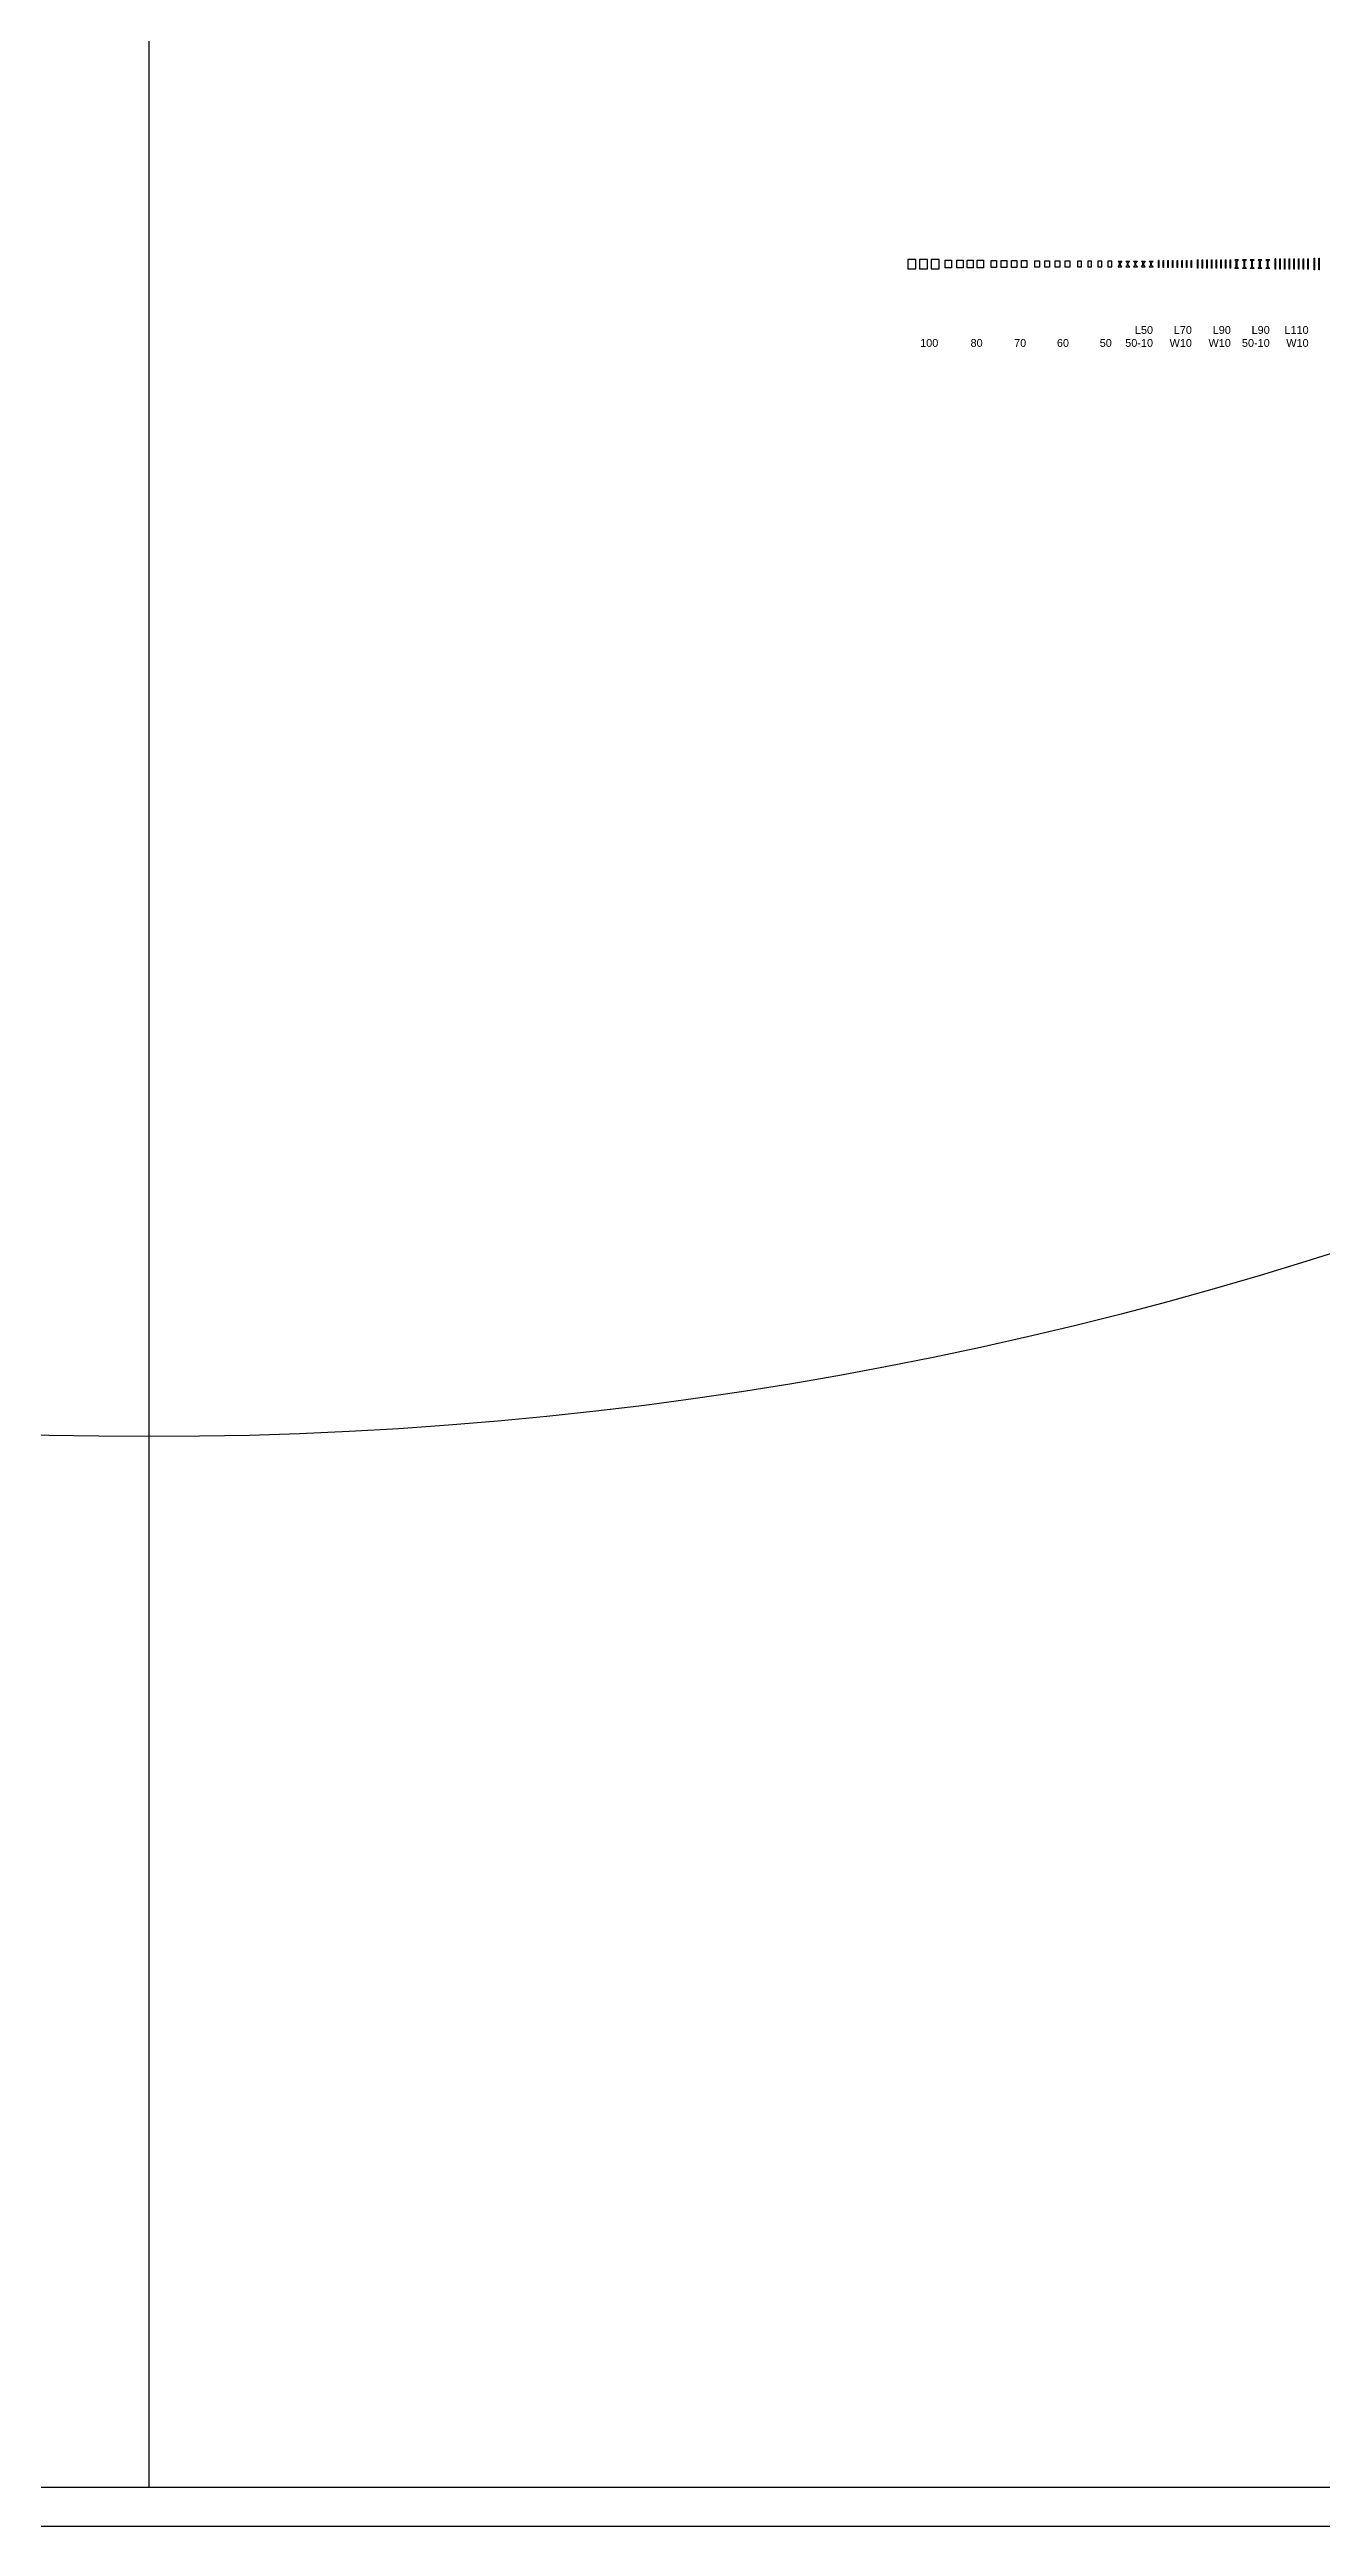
# Model space of a CAD drawing. Header units: millimetres. Extents: x 1000 to 444771, y -11148 to 590229.
# Drawn here: x 213720 to 230069, y 447000 to 478818 of the extents above; entities that cross this region are included whole.
import ezdxf

# ---------------------------------------------------------------- set-up
doc = ezdxf.new("R2010")
doc.units = ezdxf.units.MM
doc.layers.add('CLEAR', color=140, linetype='Continuous')
doc.layers.add('MASK', color=20, linetype='Continuous')
doc.styles.get("Standard").update_dxf_attribs({"font": 'arial.ttf'})

msp = doc.modelspace()

# ---------------------------------------------------------------- linework, layer by layer
msp.add_line((215000, 447500), (215000, 574500))
msp.add_circle((215000, 511000), 50000)
at = {"layer": 'CLEAR'}
for p, q in [((224854, 476123), (224754, 476123)), ((224754, 476123), (224754, 476003)), ((224854, 476003), (224854, 476123)), ((225004, 476123), (224904, 476123)), ((224904, 476123), (224904, 476003)), ((225004, 476003), (225004, 476123)), ((225154, 476123), (225054, 476123)), ((225054, 476123), (225054, 476003)), ((225154, 476003), (225154, 476123)), ((225232, 476013), (225232, 476113)), ((225232, 476113), (225312, 476113)), ((225312, 476013), (225232, 476013)), ((225312, 476113), (225312, 476013)), ((225384, 476013), (225384, 476113)), ((225384, 476113), (225464, 476113)), ((225384, 476013), (225384, 476113)), ((225384, 476113), (225464, 476113)), ((225464, 476013), (225384, 476013)), ((225464, 476013), (225384, 476013)), ((225464, 476113), (225464, 476013)), ((225464, 476113), (225464, 476013)), ((225514, 476013), (225514, 476113)), ((225514, 476113), (225594, 476113)), ((225594, 476013), (225514, 476013)), ((225594, 476113), (225594, 476013)), ((225644, 476013), (225644, 476113)), ((225644, 476113), (225724, 476113)), ((225644, 476013), (225644, 476113)), ((225644, 476113), (225724, 476113)), ((225724, 476013), (225644, 476013)), ((225724, 476013), (225644, 476013)), ((225724, 476113), (225724, 476013)), ((225724, 476113), (225724, 476013)), ((225824, 476018), (225824, 476108)), ((225824, 476108), (225894, 476108)), ((225894, 476018), (225824, 476018)), ((225894, 476108), (225894, 476018)), ((225954, 476018), (225954, 476108)), ((225954, 476108), (226024, 476108)), ((226024, 476018), (225954, 476018)), ((226024, 476108), (226024, 476018)), ((226084, 476018), (226084, 476108)), ((226084, 476108), (226154, 476108)), ((226154, 476018), (226084, 476018)), ((226154, 476108), (226154, 476018)), ((226214, 476018), (226214, 476108)), ((226214, 476108), (226284, 476108)), ((226284, 476018), (226214, 476018)), ((226284, 476108), (226284, 476018)), ((226384, 476023), (226384, 476103)), ((226384, 476103), (226444, 476103)), ((226444, 476023), (226384, 476023)), ((226444, 476103), (226444, 476023)), ((226514, 476023), (226514, 476103)), ((226514, 476103), (226574, 476103)), ((226574, 476023), (226514, 476023)), ((226574, 476103), (226574, 476023)), ((226644, 476023), (226644, 476103)), ((226644, 476103), (226704, 476103)), ((226704, 476023), (226644, 476023)), ((226704, 476103), (226704, 476023)), ((226774, 476023), (226774, 476103)), ((226774, 476103), (226834, 476103)), ((226834, 476023), (226774, 476023)), ((226834, 476103), (226834, 476023)), ((226934, 476098), (226934, 476028)), ((226984, 476098), (226934, 476098)), ((226934, 476028), (226984, 476028)), ((226984, 476028), (226984, 476098)), ((227064, 476098), (227064, 476028)), ((227114, 476098), (227064, 476098)), ((227064, 476028), (227114, 476028)), ((227114, 476028), (227114, 476098)), ((227194, 476098), (227194, 476028)), ((227244, 476098), (227194, 476098)), ((227194, 476028), (227244, 476028)), ((227244, 476028), (227244, 476098)), ((227324, 476098), (227324, 476028)), ((227374, 476098), (227324, 476098)), ((227324, 476028), (227374, 476028)), ((227374, 476028), (227374, 476098)), ((227454, 476098), (227474, 476078)), ((227454, 476098), (227504, 476098)), ((227454, 476028), (227474, 476048)), ((227454, 476028), (227504, 476028)), ((227474, 476048), (227474, 476078)), ((227504, 476098), (227484, 476078)), ((227484, 476048), (227484, 476078)), ((227504, 476028), (227484, 476048)), ((227554, 476098), (227574, 476078)), ((227554, 476098), (227604, 476098)), ((227554, 476028), (227574, 476048)), ((227554, 476028), (227604, 476028)), ((227574, 476048), (227574, 476078)), ((227604, 476098), (227584, 476078)), ((227584, 476048), (227584, 476078)), ((227604, 476028), (227584, 476048)), ((227654, 476098), (227674, 476078)), ((227654, 476098), (227704, 476098)), ((227654, 476028), (227674, 476048)), ((227654, 476028), (227704, 476028)), ((227674, 476048), (227674, 476078)), ((227704, 476098), (227684, 476078)), ((227684, 476048), (227684, 476078)), ((227704, 476028), (227684, 476048)), ((227754, 476098), (227774, 476078)), ((227754, 476098), (227804, 476098)), ((227754, 476028), (227774, 476048)), ((227754, 476028), (227804, 476028)), ((227774, 476048), (227774, 476078)), ((227804, 476098), (227784, 476078)), ((227784, 476048), (227784, 476078)), ((227804, 476028), (227784, 476048)), ((227854, 476098), (227874, 476078)), ((227854, 476098), (227904, 476098)), ((227854, 476028), (227874, 476048)), ((227854, 476028), (227904, 476028)), ((227874, 476048), (227874, 476078)), ((227904, 476098), (227884, 476078)), ((227884, 476048), (227884, 476078)), ((227904, 476028), (227884, 476048)), ((227974, 476018), (227974, 476108)), ((227984, 476108), (227974, 476108)), ((227984, 476018), (227974, 476018)), ((227984, 476018), (227984, 476108)), ((228034, 476018), (228034, 476108)), ((228034, 476108), (228044, 476108)), ((228044, 476018), (228034, 476018)), ((228044, 476018), (228044, 476108)), ((228094, 476018), (228094, 476108)), ((228094, 476108), (228104, 476108)), ((228104, 476018), (228094, 476018)), ((228104, 476018), (228104, 476108)), ((228154, 476018), (228154, 476108)), ((228154, 476108), (228164, 476108)), ((228164, 476018), (228154, 476018)), ((228164, 476018), (228164, 476108)), ((228214, 476018), (228214, 476108)), ((228214, 476108), (228224, 476108)), ((228224, 476018), (228214, 476018)), ((228224, 476018), (228224, 476108)), ((228274, 476018), (228274, 476108)), ((228274, 476108), (228284, 476108)), ((228284, 476018), (228274, 476018)), ((228284, 476018), (228284, 476108)), ((228334, 476018), (228334, 476108)), ((228334, 476108), (228344, 476108)), ((228344, 476018), (228334, 476018)), ((228344, 476018), (228344, 476108)), ((228394, 476018), (228394, 476108)), ((228394, 476108), (228404, 476108)), ((228404, 476018), (228394, 476018)), ((228404, 476018), (228404, 476108)), ((228474, 476008), (228474, 476118)), ((228484, 476118), (228474, 476118)), ((228484, 476008), (228474, 476008)), ((228484, 476008), (228484, 476118)), ((228534, 476008), (228534, 476118)), ((228534, 476118), (228544, 476118)), ((228544, 476008), (228534, 476008)), ((228544, 476008), (228544, 476118)), ((228594, 476008), (228594, 476118)), ((228594, 476118), (228604, 476118)), ((228604, 476008), (228594, 476008)), ((228604, 476008), (228604, 476118)), ((228654, 476008), (228654, 476118)), ((228654, 476118), (228664, 476118)), ((228664, 476008), (228654, 476008)), ((228664, 476008), (228664, 476118)), ((228714, 476008), (228714, 476118)), ((228714, 476118), (228724, 476118)), ((228724, 476008), (228714, 476008)), ((228724, 476008), (228724, 476118)), ((228774, 476008), (228774, 476118)), ((228774, 476118), (228784, 476118)), ((228784, 476008), (228774, 476008)), ((228784, 476008), (228784, 476118)), ((228834, 476008), (228834, 476118)), ((228834, 476118), (228844, 476118)), ((228844, 476008), (228834, 476008)), ((228844, 476008), (228844, 476118)), ((228894, 476008), (228894, 476118)), ((228894, 476118), (228904, 476118)), ((228904, 476008), (228894, 476008)), ((228904, 476008), (228904, 476118)), ((228954, 476119), (228974, 476099)), ((229004, 476119), (228954, 476119)), ((228954, 476007), (228974, 476027)), ((229004, 476007), (228954, 476007)), ((228974, 476027), (228974, 476099)), ((229004, 476119), (228984, 476099)), ((228984, 476027), (228984, 476099)), ((229004, 476007), (228984, 476027)), ((229054, 476119), (229074, 476099)), ((229104, 476119), (229054, 476119)), ((229054, 476007), (229074, 476027)), ((229104, 476007), (229054, 476007)), ((229074, 476027), (229074, 476099)), ((229104, 476119), (229084, 476099)), ((229084, 476027), (229084, 476099)), ((229104, 476007), (229084, 476027)), ((229154, 476119), (229174, 476099)), ((229204, 476119), (229154, 476119)), ((229154, 476007), (229174, 476027)), ((229204, 476007), (229154, 476007)), ((229174, 476027), (229174, 476099)), ((229204, 476119), (229184, 476099)), ((229184, 476027), (229184, 476099)), ((229204, 476007), (229184, 476027)), ((229254, 476119), (229274, 476099)), ((229304, 476119), (229254, 476119)), ((229254, 476007), (229274, 476027)), ((229304, 476007), (229254, 476007)), ((229274, 476027), (229274, 476099)), ((229304, 476119), (229284, 476099)), ((229284, 476027), (229284, 476099)), ((229304, 476007), (229284, 476027)), ((229354, 476119), (229374, 476099)), ((229404, 476119), (229354, 476119)), ((229354, 476007), (229374, 476027)), ((229404, 476007), (229354, 476007)), ((229374, 476027), (229374, 476099)), ((229404, 476119), (229384, 476099)), ((229384, 476027), (229384, 476099)), ((229404, 476007), (229384, 476027)), ((229474, 475997), (229474, 476129)), ((229484, 476129), (229474, 476129)), ((229484, 475997), (229484, 476129)), ((229534, 475997), (229534, 476129)), ((229534, 476129), (229544, 476129)), ((229544, 475997), (229544, 476129)), ((229594, 475997), (229594, 476129)), ((229594, 476129), (229604, 476129)), ((229604, 475997), (229604, 476129)), ((229654, 475997), (229654, 476129)), ((229654, 476129), (229664, 476129)), ((229664, 475997), (229664, 476129)), ((229714, 475997), (229714, 476129)), ((229714, 476129), (229724, 476129)), ((229724, 475997), (229724, 476129)), ((229774, 475997), (229774, 476129)), ((229774, 476129), (229784, 476129)), ((229784, 475997), (229784, 476129)), ((229834, 475997), (229834, 476129)), ((229834, 476129), (229844, 476129)), ((229844, 475997), (229844, 476129)), ((229894, 475997), (229894, 476129)), ((229894, 476129), (229904, 476129)), ((229904, 475997), (229904, 476129)), ((229974, 475987), (229974, 476139)), ((229974, 476139), (229984, 476139)), ((229984, 475987), (229984, 476139)), ((230034, 475987), (230034, 476139)), ((230034, 476139), (230044, 476139)), ((230044, 475987), (230044, 476139)), ((224754, 476003), (224854, 476003)), ((224904, 476003), (225004, 476003)), ((225054, 476003), (225154, 476003)), ((229484, 475997), (229474, 475997)), ((229544, 475997), (229534, 475997)), ((229604, 475997), (229594, 475997)), ((229664, 475997), (229654, 475997)), ((229724, 475997), (229714, 475997)), ((229784, 475997), (229774, 475997)), ((229844, 475997), (229834, 475997)), ((229904, 475997), (229894, 475997)), ((229984, 475987), (229974, 475987)), ((230044, 475987), (230034, 475987)), ((279000, 447000), (151000, 447000))]:
    msp.add_line(p, q, dxfattribs=at)
at = {"layer": 'MASK'}
msp.add_line((278500, 447500), (151500, 447500), dxfattribs=at)

# ---------------------------------------------------------------- texts
at = {"layer": 'CLEAR', "char_height": 100, "attachment_point": 9}
for s, width, heights, insert in [('100', 307.49, [191], (225144, 474998)), ('80', 307.49, [191], (225714, 474998)), ('70', 307.49, [191], (226274, 474998)), ('60', 307.49, [191], (226824, 474998)), ('50', 307.49, [191], (227374, 474998)), ('L50\\P50-10', 320.44, [315], (227904, 474998)), ('L70\\PW10', 317.85, [326], (228404, 474998)), ('L90\\PW10', 316.95, [289], (228904, 474998)), ('L90\\P50-10', 301.92, [294], (229404, 474998)), ('L110\\PW10', 299.13, [328], (229904, 474998))]:
    msp.add_mtext_dynamic_manual_height_columns(s, width=width, gutter_width=12.5, heights=heights, dxfattribs=dict(at, insert=insert))

doc.saveas('drawing.dxf')
